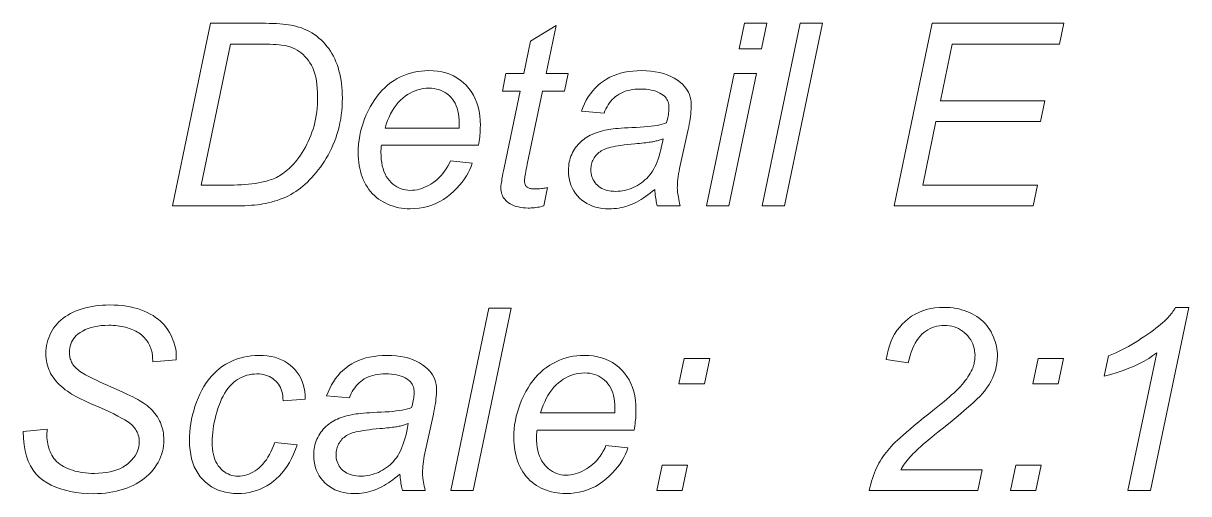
# Model space of a CAD drawing. Extents: x 0 to 297, y 0 to 420.
# Drawn here: x 220.44 to 246.03, y 246.85 to 257.17 of the extents above; entities that cross this region are included whole.
import ezdxf

# ---------------------------------------------------------------- set-up
doc = ezdxf.new("R2010")
doc.units = 0

msp = doc.modelspace()

# ---------------------------------------------------------------- linework, layer by layer
at = {"color": 7, "lineweight": 13}
for points in [[(223.719, 253.166), (224.554, 257.166), (225.76, 257.166), (225.845, 257.165), (225.925, 257.163), (226.002, 257.16), (226.074, 257.155), (226.143, 257.15), (226.207, 257.143), (226.267, 257.135), (226.323, 257.125), (226.375, 257.115), (226.423, 257.103), (226.488, 257.085), (226.55, 257.064), (226.611, 257.04), (226.67, 257.014), (226.727, 256.985), (226.782, 256.954), (226.835, 256.92), (226.886, 256.883), (226.935, 256.843), (226.982, 256.801), (227.028, 256.757), (227.071, 256.71), (227.111, 256.661), (227.15, 256.611), (227.186, 256.557), (227.219, 256.502), (227.251, 256.445), (227.28, 256.385), (227.307, 256.324), (227.332, 256.26), (227.354, 256.194), (227.374, 256.127), (227.391, 256.058), (227.407, 255.987), (227.42, 255.915), (227.43, 255.842), (227.438, 255.766), (227.444, 255.69), (227.448, 255.611), (227.449, 255.531), (227.448, 255.435), (227.443, 255.341), (227.436, 255.249), (227.426, 255.159), (227.412, 255.07), (227.396, 254.983), (227.377, 254.897), (227.356, 254.813), (227.331, 254.731), (227.303, 254.651), (227.273, 254.573), (227.241, 254.496), (227.207, 254.422), (227.172, 254.349), (227.135, 254.278), (227.095, 254.209), (227.055, 254.142), (227.012, 254.077), (226.967, 254.014), (226.921, 253.953), (226.874, 253.894), (226.826, 253.837), (226.777, 253.784), (226.729, 253.732), (226.68, 253.684), (226.63, 253.638), (226.58, 253.595), (226.529, 253.554), (226.478, 253.516), (226.427, 253.481), (226.375, 253.447), (226.32, 253.416), (226.264, 253.386), (226.206, 253.358), (226.146, 253.332), (226.084, 253.308), (226.02, 253.285), (225.954, 253.265), (225.887, 253.246), (225.817, 253.228), (225.763, 253.216), (225.705, 253.206), (225.646, 253.196), (225.584, 253.188), (225.519, 253.181), (225.452, 253.176), (225.383, 253.171), (225.311, 253.168), (225.237, 253.166), (225.16, 253.166)], [(231.954, 253.567), (231.872, 253.163), (231.837, 253.154), (231.801, 253.146), (231.766, 253.139), (231.732, 253.133), (231.697, 253.128), (231.663, 253.124), (231.629, 253.121), (231.595, 253.118), (231.561, 253.117), (231.528, 253.116), (231.47, 253.118), (231.415, 253.122), (231.362, 253.129), (231.312, 253.14), (231.263, 253.153), (231.218, 253.168), (231.174, 253.187), (231.133, 253.209), (231.095, 253.234), (231.059, 253.261), (231.034, 253.284), (231.012, 253.308), (230.992, 253.334), (230.975, 253.361), (230.961, 253.39), (230.949, 253.42), (230.94, 253.453), (230.933, 253.486), (230.929, 253.522), (230.928, 253.558), (230.929, 253.58), (230.931, 253.607), (230.934, 253.638), (230.939, 253.675), (230.946, 253.716), (230.953, 253.762), (230.963, 253.814), (230.973, 253.87), (230.985, 253.931), (230.999, 253.998), (231.351, 255.681), (230.961, 255.681), (231.04, 256.063), (231.43, 256.063), (231.58, 256.775), (232.145, 257.116), (231.924, 256.063), (232.409, 256.063), (232.328, 255.681), (231.845, 255.681), (231.509, 254.08), (231.497, 254.021), (231.486, 253.967), (231.477, 253.918), (231.469, 253.874), (231.462, 253.835), (231.456, 253.801), (231.452, 253.772), (231.449, 253.748), (231.447, 253.728), (231.446, 253.714), (231.447, 253.697), (231.448, 253.681), (231.451, 253.665), (231.454, 253.651), (231.459, 253.637), (231.464, 253.624), (231.471, 253.612), (231.479, 253.6), (231.487, 253.59), (231.497, 253.58), (231.507, 253.571), (231.519, 253.564), (231.533, 253.557), (231.547, 253.551), (231.563, 253.545), (231.58, 253.541), (231.599, 253.538), (231.619, 253.536), (231.64, 253.534), (231.662, 253.534), (231.694, 253.534), (231.726, 253.535), (231.757, 253.537), (231.787, 253.539), (231.817, 253.542), (231.845, 253.546), (231.874, 253.55), (231.901, 253.555), (231.928, 253.56)], [(236.161, 256.606), (236.278, 257.166), (236.77, 257.166), (236.652, 256.606)], [(236.663, 253.166), (237.498, 257.166), (237.992, 257.166), (237.157, 253.166)], [(239.561, 253.166), (240.398, 257.166), (243.285, 257.166), (243.19, 256.71), (240.838, 256.71), (240.576, 255.466), (242.868, 255.466), (242.772, 255.01), (240.48, 255.01), (240.191, 253.618), (242.71, 253.618), (242.614, 253.166)], [(224.349, 253.618), (224.982, 253.618), (225.067, 253.619), (225.15, 253.622), (225.231, 253.626), (225.31, 253.631), (225.387, 253.638), (225.462, 253.647), (225.535, 253.657), (225.607, 253.669), (225.676, 253.683), (225.744, 253.698), (225.785, 253.708), (225.824, 253.719), (225.863, 253.731), (225.9, 253.744), (225.936, 253.758), (225.971, 253.773), (226.005, 253.789), (226.037, 253.806), (226.068, 253.824), (226.098, 253.842), (226.137, 253.868), (226.174, 253.894), (226.211, 253.923), (226.248, 253.953), (226.283, 253.985), (226.318, 254.018), (226.352, 254.053), (226.386, 254.089), (226.418, 254.127), (226.45, 254.167), (226.491, 254.221), (226.53, 254.277), (226.567, 254.334), (226.603, 254.393), (226.637, 254.453), (226.669, 254.515), (226.7, 254.578), (226.729, 254.643), (226.756, 254.709), (226.782, 254.777), (226.805, 254.846), (226.827, 254.917), (226.845, 254.991), (226.861, 255.066), (226.875, 255.143), (226.886, 255.222), (226.895, 255.302), (226.901, 255.385), (226.905, 255.469), (226.906, 255.556), (226.904, 255.651), (226.899, 255.741), (226.891, 255.827), (226.879, 255.908), (226.864, 255.985), (226.845, 256.057), (226.823, 256.125), (226.798, 256.189), (226.769, 256.248), (226.737, 256.302), (226.702, 256.352), (226.665, 256.399), (226.627, 256.442), (226.587, 256.482), (226.544, 256.519), (226.5, 256.551), (226.455, 256.581), (226.407, 256.606), (226.357, 256.628), (226.306, 256.647), (226.265, 256.659), (226.22, 256.67), (226.17, 256.679), (226.116, 256.687), (226.058, 256.694), (225.996, 256.7), (225.929, 256.704), (225.858, 256.707), (225.782, 256.709), (225.703, 256.71), (224.996, 256.71)], [(229.82, 254.151), (230.3, 254.101), (230.277, 254.03), (230.248, 253.96), (230.214, 253.89), (230.174, 253.821), (230.129, 253.753), (230.079, 253.685), (230.023, 253.618), (229.962, 253.552), (229.896, 253.487), (229.824, 253.422), (229.748, 253.361), (229.669, 253.306), (229.588, 253.258), (229.503, 253.216), (229.416, 253.181), (229.326, 253.152), (229.233, 253.129), (229.137, 253.113), (229.038, 253.103), (228.936, 253.1), (228.872, 253.102), (228.809, 253.106), (228.748, 253.113), (228.687, 253.124), (228.627, 253.137), (228.569, 253.154), (228.511, 253.173), (228.455, 253.195), (228.4, 253.22), (228.345, 253.249), (228.293, 253.28), (228.243, 253.314), (228.196, 253.35), (228.151, 253.389), (228.109, 253.431), (228.069, 253.476), (228.032, 253.523), (227.997, 253.573), (227.965, 253.626), (227.936, 253.681), (227.909, 253.739), (227.885, 253.798), (227.864, 253.859), (227.846, 253.921), (227.831, 253.985), (227.818, 254.05), (227.808, 254.117), (227.801, 254.186), (227.797, 254.256), (227.795, 254.328), (227.798, 254.423), (227.804, 254.517), (227.815, 254.61), (227.831, 254.703), (227.85, 254.795), (227.875, 254.887), (227.903, 254.979), (227.936, 255.069), (227.973, 255.159), (228.015, 255.249), (228.06, 255.336), (228.108, 255.418), (228.159, 255.496), (228.212, 255.569), (228.267, 255.638), (228.325, 255.702), (228.386, 255.761), (228.45, 255.816), (228.515, 255.866), (228.584, 255.912), (228.654, 255.953), (228.726, 255.99), (228.799, 256.022), (228.873, 256.051), (228.948, 256.074), (229.024, 256.094), (229.101, 256.109), (229.18, 256.12), (229.259, 256.127), (229.34, 256.129), (229.441, 256.125), (229.539, 256.116), (229.632, 256.1), (229.721, 256.077), (229.806, 256.048), (229.887, 256.013), (229.963, 255.971), (230.036, 255.923), (230.104, 255.868), (230.168, 255.807), (230.227, 255.74), (230.279, 255.669), (230.326, 255.592), (230.366, 255.512), (230.4, 255.426), (230.428, 255.336), (230.45, 255.241), (230.465, 255.141), (230.475, 255.037), (230.478, 254.928), (230.477, 254.885), (230.476, 254.843), (230.474, 254.799), (230.471, 254.756), (230.468, 254.713), (230.464, 254.669), (230.459, 254.625), (230.453, 254.581), (230.447, 254.536), (230.439, 254.492), (228.306, 254.492), (228.304, 254.475), (228.302, 254.458), (228.3, 254.442), (228.299, 254.427), (228.298, 254.411), (228.297, 254.396), (228.296, 254.381), (228.295, 254.367), (228.295, 254.353), (228.295, 254.339), (228.297, 254.259), (228.302, 254.184), (228.312, 254.112), (228.325, 254.044), (228.342, 253.98), (228.362, 253.92), (228.386, 253.864), (228.414, 253.811), (228.446, 253.763), (228.482, 253.718), (228.52, 253.677), (228.56, 253.641), (228.601, 253.609), (228.645, 253.581), (228.689, 253.557), (228.736, 253.538), (228.784, 253.523), (228.834, 253.512), (228.886, 253.506), (228.939, 253.504), (228.989, 253.506), (229.04, 253.511), (229.09, 253.519), (229.14, 253.53), (229.19, 253.545), (229.24, 253.564), (229.29, 253.585), (229.339, 253.61), (229.389, 253.639), (229.438, 253.67), (229.486, 253.705), (229.532, 253.743), (229.576, 253.783), (229.617, 253.827), (229.656, 253.874), (229.693, 253.923), (229.728, 253.976), (229.761, 254.031), (229.792, 254.089)], [(234.306, 253.526), (234.255, 253.483), (234.204, 253.442), (234.154, 253.404), (234.104, 253.368), (234.054, 253.334), (234.005, 253.303), (233.956, 253.274), (233.908, 253.248), (233.86, 253.224), (233.812, 253.202), (233.764, 253.183), (233.716, 253.166), (233.666, 253.15), (233.617, 253.137), (233.566, 253.126), (233.515, 253.116), (233.463, 253.109), (233.411, 253.104), (233.358, 253.101), (233.304, 253.1), (233.226, 253.102), (233.15, 253.109), (233.078, 253.121), (233.008, 253.138), (232.942, 253.159), (232.879, 253.185), (232.819, 253.216), (232.762, 253.251), (232.708, 253.291), (232.658, 253.336), (232.611, 253.385), (232.569, 253.436), (232.532, 253.49), (232.501, 253.546), (232.474, 253.605), (232.451, 253.667), (232.434, 253.731), (232.422, 253.798), (232.415, 253.868), (232.412, 253.94), (232.413, 253.988), (232.417, 254.035), (232.422, 254.081), (232.43, 254.126), (232.44, 254.169), (232.452, 254.212), (232.466, 254.253), (232.483, 254.293), (232.502, 254.332), (232.523, 254.37), (232.545, 254.407), (232.57, 254.442), (232.595, 254.476), (232.623, 254.508), (232.651, 254.539), (232.681, 254.568), (232.713, 254.596), (232.746, 254.622), (232.78, 254.647), (232.816, 254.67), (232.853, 254.692), (232.892, 254.713), (232.933, 254.732), (232.975, 254.751), (233.019, 254.768), (233.065, 254.783), (233.112, 254.797), (233.161, 254.81), (233.211, 254.822), (233.263, 254.833), (233.3, 254.839), (233.342, 254.845), (233.39, 254.851), (233.444, 254.857), (233.505, 254.862), (233.571, 254.867), (233.643, 254.872), (233.721, 254.876), (233.805, 254.881), (233.895, 254.884), (233.985, 254.889), (234.071, 254.895), (234.151, 254.901), (234.225, 254.909), (234.294, 254.919), (234.359, 254.929), (234.417, 254.941), (234.471, 254.953), (234.519, 254.967), (234.562, 254.983), (234.573, 255.022), (234.583, 255.061), (234.591, 255.098), (234.599, 255.133), (234.605, 255.168), (234.61, 255.2), (234.614, 255.232), (234.617, 255.262), (234.619, 255.291), (234.619, 255.318), (234.618, 255.352), (234.614, 255.384), (234.608, 255.415), (234.599, 255.444), (234.588, 255.472), (234.574, 255.498), (234.558, 255.523), (234.539, 255.546), (234.518, 255.568), (234.494, 255.588), (234.458, 255.614), (234.419, 255.638), (234.377, 255.658), (234.331, 255.676), (234.283, 255.691), (234.231, 255.703), (234.176, 255.713), (234.118, 255.719), (234.056, 255.724), (233.992, 255.725), (233.931, 255.723), (233.872, 255.719), (233.816, 255.712), (233.761, 255.703), (233.709, 255.69), (233.659, 255.675), (233.612, 255.657), (233.567, 255.637), (233.524, 255.613), (233.483, 255.587), (233.445, 255.558), (233.408, 255.527), (233.374, 255.494), (233.342, 255.458), (233.312, 255.42), (233.284, 255.38), (233.259, 255.337), (233.236, 255.292), (233.214, 255.245), (233.195, 255.196), (232.696, 255.239), (232.728, 255.323), (232.764, 255.404), (232.804, 255.48), (232.847, 255.552), (232.893, 255.62), (232.944, 255.684), (232.997, 255.744), (233.055, 255.8), (233.116, 255.852), (233.18, 255.899), (233.248, 255.943), (233.32, 255.982), (233.395, 256.016), (233.473, 256.046), (233.555, 256.071), (233.64, 256.092), (233.729, 256.108), (233.822, 256.12), (233.917, 256.126), (234.016, 256.129), (234.122, 256.126), (234.223, 256.118), (234.319, 256.106), (234.411, 256.088), (234.498, 256.065), (234.581, 256.036), (234.659, 256.003), (234.733, 255.965), (234.803, 255.921), (234.868, 255.872), (234.913, 255.833), (234.954, 255.791), (234.99, 255.747), (235.021, 255.701), (235.048, 255.653), (235.069, 255.602), (235.086, 255.549), (235.098, 255.493), (235.105, 255.436), (235.108, 255.376), (235.107, 255.329), (235.105, 255.28), (235.102, 255.23), (235.097, 255.178), (235.091, 255.125), (235.083, 255.071), (235.074, 255.015), (235.064, 254.957), (235.053, 254.898), (235.04, 254.838), (234.879, 254.118), (234.864, 254.05), (234.851, 253.985), (234.84, 253.923), (234.83, 253.863), (234.821, 253.806), (234.815, 253.751), (234.809, 253.699), (234.805, 253.65), (234.803, 253.603), (234.802, 253.558), (234.803, 253.53), (234.805, 253.499), (234.808, 253.466), (234.812, 253.43), (234.817, 253.392), (234.824, 253.352), (234.832, 253.309), (234.841, 253.263), (234.851, 253.216), (234.862, 253.166), (234.363, 253.166), (234.355, 253.195), (234.348, 253.225), (234.341, 253.258), (234.334, 253.291), (234.328, 253.327), (234.323, 253.363), (234.318, 253.402), (234.313, 253.441), (234.309, 253.483)], [(235.441, 253.166), (236.047, 256.063), (236.54, 256.063), (235.935, 253.166)], [(228.385, 254.868), (230.011, 254.868), (230.012, 254.883), (230.012, 254.897), (230.012, 254.91), (230.013, 254.922), (230.013, 254.934), (230.013, 254.944), (230.014, 254.954), (230.014, 254.962), (230.014, 254.97), (230.014, 254.977), (230.012, 255.05), (230.006, 255.119), (229.997, 255.184), (229.984, 255.246), (229.967, 255.305), (229.947, 255.36), (229.923, 255.412), (229.895, 255.46), (229.863, 255.505), (229.828, 255.546), (229.79, 255.584), (229.75, 255.617), (229.707, 255.647), (229.663, 255.673), (229.616, 255.695), (229.567, 255.712), (229.516, 255.726), (229.463, 255.736), (229.408, 255.742), (229.351, 255.744), (229.288, 255.742), (229.226, 255.735), (229.166, 255.724), (229.106, 255.709), (229.048, 255.689), (228.991, 255.665), (228.935, 255.637), (228.88, 255.604), (228.826, 255.567), (228.774, 255.526), (228.723, 255.48), (228.675, 255.43), (228.629, 255.375), (228.586, 255.316), (228.546, 255.252), (228.509, 255.184), (228.474, 255.112), (228.441, 255.035), (228.412, 254.954)], [(234.489, 254.633), (234.468, 254.625), (234.446, 254.618), (234.425, 254.611), (234.403, 254.604), (234.381, 254.597), (234.359, 254.591), (234.336, 254.586), (234.313, 254.58), (234.29, 254.575), (234.266, 254.571), (234.241, 254.566), (234.212, 254.562), (234.181, 254.557), (234.146, 254.553), (234.108, 254.548), (234.066, 254.544), (234.022, 254.539), (233.974, 254.534), (233.923, 254.529), (233.869, 254.524), (233.785, 254.516), (233.707, 254.508), (233.633, 254.5), (233.565, 254.49), (233.501, 254.481), (233.443, 254.471), (233.39, 254.461), (233.342, 254.45), (233.299, 254.439), (233.261, 254.427), (233.226, 254.415), (233.193, 254.401), (233.162, 254.386), (233.133, 254.369), (233.105, 254.351), (233.079, 254.332), (233.055, 254.311), (233.033, 254.289), (233.012, 254.266), (232.993, 254.241), (232.976, 254.215), (232.961, 254.188), (232.947, 254.161), (232.936, 254.134), (232.926, 254.105), (232.918, 254.077), (232.911, 254.048), (232.907, 254.018), (232.904, 253.988), (232.903, 253.957), (232.905, 253.916), (232.909, 253.877), (232.916, 253.839), (232.926, 253.803), (232.939, 253.768), (232.955, 253.734), (232.973, 253.703), (232.995, 253.672), (233.019, 253.643), (233.047, 253.616), (233.076, 253.59), (233.109, 253.568), (233.143, 253.548), (233.181, 253.53), (233.22, 253.515), (233.262, 253.503), (233.307, 253.494), (233.353, 253.487), (233.403, 253.483), (233.454, 253.482), (233.503, 253.483), (233.552, 253.487), (233.6, 253.494), (233.648, 253.503), (233.695, 253.514), (233.742, 253.529), (233.789, 253.546), (233.835, 253.565), (233.881, 253.587), (233.926, 253.612), (233.971, 253.639), (234.013, 253.668), (234.054, 253.699), (234.092, 253.732), (234.129, 253.767), (234.164, 253.804), (234.197, 253.843), (234.228, 253.884), (234.257, 253.928), (234.284, 253.973), (234.31, 254.022), (234.334, 254.074), (234.357, 254.13), (234.38, 254.19), (234.401, 254.254), (234.42, 254.322), (234.439, 254.394), (234.457, 254.47), (234.473, 254.55)], [(220.445, 248.216), (220.969, 248.265), (220.963, 248.126), (220.964, 248.08), (220.968, 248.035), (220.973, 247.99), (220.98, 247.947), (220.99, 247.904), (221.002, 247.862), (221.015, 247.821), (221.031, 247.78), (221.049, 247.741), (221.07, 247.702), (221.092, 247.664), (221.118, 247.628), (221.146, 247.594), (221.177, 247.562), (221.211, 247.531), (221.247, 247.502), (221.287, 247.475), (221.329, 247.45), (221.374, 247.426), (221.422, 247.404), (221.472, 247.384), (221.524, 247.366), (221.577, 247.351), (221.633, 247.337), (221.69, 247.325), (221.75, 247.316), (221.811, 247.309), (221.874, 247.303), (221.939, 247.3), (222.006, 247.299), (222.099, 247.301), (222.189, 247.308), (222.273, 247.318), (222.353, 247.333), (222.429, 247.352), (222.5, 247.375), (222.566, 247.402), (222.628, 247.434), (222.685, 247.469), (222.738, 247.509), (222.786, 247.552), (222.829, 247.596), (222.867, 247.641), (222.9, 247.687), (222.927, 247.734), (222.95, 247.783), (222.968, 247.833), (222.98, 247.884), (222.988, 247.936), (222.991, 247.99), (222.989, 248.027), (222.985, 248.064), (222.979, 248.1), (222.969, 248.135), (222.957, 248.17), (222.942, 248.204), (222.925, 248.237), (222.905, 248.27), (222.882, 248.302), (222.857, 248.333), (222.825, 248.365), (222.783, 248.399), (222.733, 248.435), (222.672, 248.473), (222.602, 248.513), (222.523, 248.556), (222.435, 248.601), (222.337, 248.648), (222.229, 248.697), (222.112, 248.748), (222.021, 248.788), (221.935, 248.826), (221.856, 248.862), (221.782, 248.896), (221.715, 248.929), (221.654, 248.959), (221.598, 248.988), (221.549, 249.014), (221.505, 249.039), (221.468, 249.062), (221.415, 249.098), (221.366, 249.134), (221.319, 249.171), (221.275, 249.209), (221.233, 249.247), (221.195, 249.286), (221.159, 249.326), (221.127, 249.366), (221.097, 249.406), (221.07, 249.448), (221.045, 249.49), (221.024, 249.534), (221.004, 249.578), (220.988, 249.624), (220.974, 249.671), (220.962, 249.72), (220.953, 249.769), (220.947, 249.819), (220.943, 249.871), (220.941, 249.924), (220.943, 249.985), (220.948, 250.045), (220.957, 250.104), (220.969, 250.161), (220.984, 250.217), (221.002, 250.272), (221.024, 250.326), (221.05, 250.379), (221.078, 250.43), (221.111, 250.481), (221.146, 250.529), (221.185, 250.575), (221.226, 250.619), (221.271, 250.661), (221.319, 250.7), (221.37, 250.736), (221.424, 250.771), (221.482, 250.803), (221.542, 250.833), (221.606, 250.86), (221.672, 250.885), (221.74, 250.907), (221.809, 250.927), (221.88, 250.944), (221.953, 250.958), (222.027, 250.97), (222.103, 250.979), (222.181, 250.986), (222.26, 250.99), (222.341, 250.991), (222.437, 250.989), (222.53, 250.984), (222.62, 250.976), (222.707, 250.965), (222.791, 250.95), (222.872, 250.932), (222.95, 250.911), (223.025, 250.886), (223.097, 250.858), (223.165, 250.827), (223.23, 250.793), (223.292, 250.757), (223.35, 250.719), (223.404, 250.679), (223.455, 250.636), (223.502, 250.591), (223.545, 250.545), (223.584, 250.495), (223.62, 250.444), (223.652, 250.391), (223.681, 250.336), (223.707, 250.282), (223.729, 250.229), (223.749, 250.176), (223.766, 250.124), (223.779, 250.072), (223.79, 250.021), (223.798, 249.97), (223.802, 249.919), (223.804, 249.869), (223.804, 249.864), (223.804, 249.858), (223.803, 249.852), (223.803, 249.845), (223.803, 249.837), (223.803, 249.828), (223.802, 249.819), (223.802, 249.809), (223.801, 249.799), (223.801, 249.788), (223.285, 249.747), (223.285, 249.78), (223.284, 249.811), (223.283, 249.842), (223.28, 249.87), (223.278, 249.897), (223.274, 249.923), (223.271, 249.947), (223.266, 249.97), (223.261, 249.992), (223.255, 250.011), (223.244, 250.044), (223.231, 250.076), (223.217, 250.107), (223.202, 250.136), (223.186, 250.165), (223.168, 250.192), (223.149, 250.219), (223.13, 250.244), (223.108, 250.269), (223.086, 250.292), (223.062, 250.315), (223.037, 250.336), (223.01, 250.357), (222.981, 250.377), (222.95, 250.396), (222.918, 250.414), (222.884, 250.431), (222.848, 250.447), (222.81, 250.462), (222.771, 250.477), (222.73, 250.49), (222.689, 250.502), (222.646, 250.512), (222.603, 250.521), (222.558, 250.529), (222.513, 250.535), (222.467, 250.54), (222.419, 250.543), (222.371, 250.545), (222.322, 250.546), (222.237, 250.544), (222.155, 250.538), (222.078, 250.528), (222.004, 250.515), (221.934, 250.497), (221.868, 250.475), (221.806, 250.45), (221.748, 250.42), (221.693, 250.387), (221.643, 250.35), (221.607, 250.319), (221.576, 250.286), (221.548, 250.251), (221.524, 250.214), (221.504, 250.175), (221.487, 250.134), (221.474, 250.091), (221.465, 250.047), (221.459, 250), (221.457, 249.951), (221.458, 249.922), (221.46, 249.894), (221.464, 249.866), (221.469, 249.838), (221.476, 249.812), (221.485, 249.786), (221.495, 249.76), (221.506, 249.736), (221.519, 249.712), (221.534, 249.688), (221.55, 249.665), (221.569, 249.642), (221.59, 249.619), (221.614, 249.596), (221.641, 249.573), (221.669, 249.55), (221.701, 249.528), (221.734, 249.505), (221.771, 249.483), (221.809, 249.46), (221.841, 249.443), (221.882, 249.422), (221.929, 249.399), (221.985, 249.372), (222.049, 249.342), (222.12, 249.309), (222.199, 249.273), (222.286, 249.234), (222.381, 249.192), (222.483, 249.146), (222.567, 249.109), (222.645, 249.073), (222.718, 249.039), (222.785, 249.007), (222.847, 248.976), (222.904, 248.947), (222.956, 248.919), (223.002, 248.893), (223.042, 248.869), (223.078, 248.846), (223.121, 248.817), (223.161, 248.786), (223.2, 248.754), (223.236, 248.721), (223.271, 248.686), (223.303, 248.651), (223.334, 248.614), (223.363, 248.576), (223.389, 248.536), (223.413, 248.496), (223.436, 248.454), (223.456, 248.411), (223.473, 248.367), (223.489, 248.322), (223.501, 248.276), (223.512, 248.228), (223.52, 248.18), (223.526, 248.13), (223.53, 248.08), (223.531, 248.028), (223.529, 247.963), (223.523, 247.9), (223.513, 247.837), (223.499, 247.776), (223.481, 247.716), (223.46, 247.656), (223.434, 247.598), (223.404, 247.541), (223.371, 247.484), (223.333, 247.429), (223.292, 247.375), (223.248, 247.324), (223.201, 247.275), (223.151, 247.229), (223.097, 247.186), (223.041, 247.144), (222.982, 247.106), (222.92, 247.07), (222.854, 247.036), (222.786, 247.005), (222.715, 246.976), (222.642, 246.951), (222.567, 246.928), (222.49, 246.908), (222.411, 246.892), (222.331, 246.878), (222.248, 246.868), (222.163, 246.86), (222.076, 246.856), (221.986, 246.854), (221.853, 246.857), (221.725, 246.866), (221.601, 246.881), (221.483, 246.902), (221.37, 246.928), (221.261, 246.961), (221.158, 247), (221.059, 247.044), (220.966, 247.094), (220.877, 247.151), (220.796, 247.214), (220.723, 247.288), (220.658, 247.371), (220.602, 247.463), (220.554, 247.565), (220.515, 247.676), (220.485, 247.797), (220.463, 247.927), (220.45, 248.067)], [(229.828, 246.923), (230.663, 250.923), (231.157, 250.923), (230.322, 246.923)], [(239.015, 246.923), (239.031, 246.993), (239.048, 247.061), (239.066, 247.127), (239.086, 247.19), (239.106, 247.251), (239.128, 247.31), (239.151, 247.366), (239.175, 247.42), (239.2, 247.472), (239.227, 247.522), (239.254, 247.57), (239.284, 247.617), (239.316, 247.664), (239.349, 247.711), (239.384, 247.757), (239.421, 247.803), (239.459, 247.848), (239.499, 247.892), (239.542, 247.936), (239.585, 247.98), (239.634, 248.026), (239.691, 248.078), (239.757, 248.137), (239.831, 248.2), (239.913, 248.27), (240.003, 248.346), (240.102, 248.427), (240.209, 248.515), (240.324, 248.608), (240.448, 248.707), (240.523, 248.767), (240.593, 248.824), (240.658, 248.878), (240.718, 248.928), (240.774, 248.975), (240.824, 249.019), (240.87, 249.06), (240.91, 249.097), (240.946, 249.132), (240.977, 249.163), (241.017, 249.205), (241.054, 249.248), (241.09, 249.29), (241.123, 249.332), (241.154, 249.374), (241.182, 249.415), (241.209, 249.457), (241.233, 249.498), (241.255, 249.539), (241.274, 249.58), (241.286, 249.608), (241.297, 249.637), (241.306, 249.666), (241.315, 249.696), (241.321, 249.726), (241.327, 249.756), (241.331, 249.787), (241.335, 249.819), (241.336, 249.851), (241.337, 249.883), (241.335, 249.937), (241.329, 249.99), (241.32, 250.041), (241.306, 250.09), (241.288, 250.138), (241.267, 250.184), (241.242, 250.228), (241.212, 250.271), (241.179, 250.312), (241.142, 250.351), (241.102, 250.388), (241.06, 250.42), (241.017, 250.449), (240.972, 250.474), (240.925, 250.495), (240.876, 250.513), (240.825, 250.526), (240.773, 250.536), (240.719, 250.542), (240.663, 250.543), (240.608, 250.541), (240.554, 250.536), (240.501, 250.526), (240.45, 250.512), (240.4, 250.495), (240.351, 250.473), (240.304, 250.448), (240.259, 250.419), (240.215, 250.385), (240.172, 250.348), (240.131, 250.307), (240.093, 250.261), (240.057, 250.21), (240.023, 250.154), (239.992, 250.094), (239.963, 250.029), (239.937, 249.96), (239.913, 249.885), (239.891, 249.806), (239.872, 249.722), (239.389, 249.793), (239.406, 249.897), (239.428, 249.997), (239.456, 250.092), (239.489, 250.183), (239.528, 250.269), (239.572, 250.351), (239.621, 250.428), (239.676, 250.5), (239.737, 250.568), (239.802, 250.632), (239.872, 250.69), (239.946, 250.743), (240.023, 250.789), (240.103, 250.829), (240.187, 250.862), (240.274, 250.89), (240.364, 250.911), (240.458, 250.927), (240.555, 250.936), (240.655, 250.939), (240.723, 250.938), (240.789, 250.933), (240.854, 250.926), (240.918, 250.916), (240.98, 250.904), (241.041, 250.888), (241.101, 250.87), (241.16, 250.848), (241.217, 250.824), (241.273, 250.797), (241.327, 250.768), (241.378, 250.736), (241.427, 250.702), (241.472, 250.665), (241.515, 250.627), (241.556, 250.586), (241.593, 250.542), (241.628, 250.497), (241.66, 250.449), (241.689, 250.399), (241.716, 250.347), (241.739, 250.296), (241.76, 250.243), (241.778, 250.191), (241.793, 250.138), (241.806, 250.085), (241.816, 250.032), (241.823, 249.978), (241.827, 249.924), (241.828, 249.869), (241.825, 249.79), (241.817, 249.711), (241.803, 249.633), (241.783, 249.556), (241.757, 249.479), (241.726, 249.402), (241.689, 249.326), (241.647, 249.251), (241.598, 249.177), (241.544, 249.103), (241.503, 249.052), (241.448, 248.993), (241.379, 248.925), (241.296, 248.848), (241.201, 248.762), (241.091, 248.668), (240.968, 248.564), (240.832, 248.451), (240.682, 248.33), (240.519, 248.2), (240.447, 248.143), (240.38, 248.088), (240.316, 248.035), (240.256, 247.985), (240.2, 247.936), (240.147, 247.89), (240.098, 247.846), (240.053, 247.803), (240.012, 247.763), (239.974, 247.725), (239.939, 247.688), (239.906, 247.652), (239.875, 247.616), (239.845, 247.58), (239.818, 247.545), (239.792, 247.51), (239.767, 247.476), (239.745, 247.442), (239.724, 247.409), (239.705, 247.376), (241.495, 247.376), (241.4, 246.923)], [(244.693, 246.923), (245.326, 249.943), (245.241, 249.88), (245.149, 249.819), (245.051, 249.762), (244.945, 249.706), (244.834, 249.653), (244.715, 249.603), (244.59, 249.555), (244.458, 249.51), (244.32, 249.467), (244.175, 249.427), (244.268, 249.875), (244.341, 249.905), (244.414, 249.937), (244.488, 249.971), (244.561, 250.007), (244.633, 250.045), (244.706, 250.084), (244.779, 250.125), (244.851, 250.168), (244.923, 250.213), (244.995, 250.26), (245.065, 250.307), (245.131, 250.352), (245.194, 250.397), (245.253, 250.44), (245.309, 250.482), (245.361, 250.523), (245.409, 250.563), (245.454, 250.601), (245.496, 250.638), (245.534, 250.674), (245.555, 250.697), (245.577, 250.72), (245.598, 250.744), (245.619, 250.769), (245.64, 250.795), (245.661, 250.822), (245.681, 250.85), (245.701, 250.879), (245.721, 250.908), (245.741, 250.939), (246.027, 250.939), (245.19, 246.923)], [(225.965, 247.979), (226.459, 247.927), (226.42, 247.821), (226.378, 247.721), (226.333, 247.626), (226.285, 247.537), (226.234, 247.454), (226.179, 247.376), (226.122, 247.304), (226.061, 247.237), (225.997, 247.176), (225.931, 247.12), (225.861, 247.07), (225.79, 247.026), (225.717, 246.986), (225.642, 246.952), (225.565, 246.923), (225.486, 246.899), (225.405, 246.881), (225.322, 246.868), (225.238, 246.86), (225.152, 246.857), (225.059, 246.86), (224.97, 246.869), (224.884, 246.885), (224.803, 246.906), (224.724, 246.934), (224.649, 246.967), (224.578, 247.007), (224.511, 247.053), (224.447, 247.105), (224.386, 247.163), (224.33, 247.226), (224.281, 247.295), (224.237, 247.368), (224.198, 247.446), (224.166, 247.529), (224.14, 247.617), (224.119, 247.71), (224.105, 247.807), (224.096, 247.91), (224.093, 248.017), (224.095, 248.112), (224.1, 248.206), (224.11, 248.3), (224.123, 248.394), (224.14, 248.487), (224.161, 248.581), (224.185, 248.673), (224.213, 248.766), (224.245, 248.858), (224.281, 248.95), (224.32, 249.039), (224.363, 249.125), (224.409, 249.205), (224.458, 249.282), (224.51, 249.353), (224.566, 249.421), (224.624, 249.484), (224.686, 249.543), (224.752, 249.597), (224.82, 249.647), (224.891, 249.692), (224.964, 249.733), (225.039, 249.769), (225.116, 249.8), (225.196, 249.826), (225.277, 249.848), (225.36, 249.864), (225.445, 249.876), (225.532, 249.883), (225.621, 249.886), (225.712, 249.883), (225.8, 249.875), (225.883, 249.862), (225.963, 249.844), (226.039, 249.82), (226.111, 249.791), (226.179, 249.757), (226.243, 249.717), (226.304, 249.673), (226.36, 249.623), (226.412, 249.568), (226.459, 249.51), (226.499, 249.449), (226.535, 249.385), (226.565, 249.317), (226.589, 249.245), (226.609, 249.17), (226.622, 249.092), (226.63, 249.01), (226.633, 248.925), (226.147, 248.893), (226.145, 248.947), (226.14, 248.998), (226.132, 249.047), (226.121, 249.094), (226.106, 249.138), (226.089, 249.18), (226.068, 249.22), (226.044, 249.257), (226.018, 249.291), (225.988, 249.324), (225.955, 249.353), (225.921, 249.38), (225.885, 249.403), (225.846, 249.423), (225.806, 249.44), (225.764, 249.454), (225.719, 249.465), (225.673, 249.473), (225.625, 249.478), (225.574, 249.479), (225.516, 249.477), (225.459, 249.472), (225.403, 249.462), (225.349, 249.449), (225.297, 249.432), (225.246, 249.412), (225.197, 249.387), (225.149, 249.359), (225.103, 249.327), (225.059, 249.291), (225.016, 249.251), (224.975, 249.208), (224.936, 249.161), (224.899, 249.109), (224.864, 249.054), (224.831, 248.995), (224.799, 248.932), (224.77, 248.865), (224.742, 248.794), (224.716, 248.719), (224.693, 248.643), (224.672, 248.567), (224.653, 248.492), (224.637, 248.417), (224.623, 248.343), (224.612, 248.27), (224.603, 248.197), (224.597, 248.124), (224.593, 248.053), (224.592, 247.981), (224.594, 247.909), (224.599, 247.84), (224.607, 247.775), (224.618, 247.714), (224.633, 247.657), (224.651, 247.603), (224.672, 247.553), (224.697, 247.506), (224.725, 247.464), (224.756, 247.425), (224.789, 247.389), (224.824, 247.358), (224.861, 247.33), (224.899, 247.306), (224.939, 247.286), (224.98, 247.269), (225.023, 247.256), (225.067, 247.247), (225.112, 247.241), (225.16, 247.239), (225.208, 247.241), (225.255, 247.247), (225.302, 247.256), (225.349, 247.268), (225.395, 247.285), (225.441, 247.305), (225.486, 247.329), (225.531, 247.356), (225.575, 247.387), (225.62, 247.422), (225.662, 247.46), (225.704, 247.503), (225.743, 247.549), (225.78, 247.599), (225.816, 247.653), (225.849, 247.71), (225.881, 247.772), (225.911, 247.837), (225.939, 247.906)], [(228.712, 247.283), (228.661, 247.24), (228.61, 247.199), (228.56, 247.161), (228.51, 247.125), (228.461, 247.092), (228.411, 247.06), (228.363, 247.032), (228.314, 247.005), (228.266, 246.981), (228.218, 246.96), (228.171, 246.94), (228.122, 246.923), (228.073, 246.907), (228.023, 246.894), (227.973, 246.883), (227.922, 246.874), (227.87, 246.866), (227.818, 246.861), (227.765, 246.858), (227.711, 246.857), (227.632, 246.86), (227.557, 246.867), (227.484, 246.878), (227.415, 246.895), (227.349, 246.916), (227.286, 246.942), (227.226, 246.973), (227.169, 247.008), (227.115, 247.048), (227.064, 247.093), (227.018, 247.142), (226.976, 247.193), (226.939, 247.247), (226.907, 247.303), (226.88, 247.362), (226.858, 247.424), (226.841, 247.488), (226.829, 247.556), (226.821, 247.625), (226.819, 247.698), (226.82, 247.746), (226.823, 247.792), (226.829, 247.838), (226.836, 247.883), (226.846, 247.926), (226.858, 247.969), (226.873, 248.01), (226.889, 248.05), (226.908, 248.089), (226.929, 248.127), (226.952, 248.164), (226.976, 248.199), (227.002, 248.233), (227.029, 248.265), (227.058, 248.296), (227.088, 248.325), (227.119, 248.353), (227.152, 248.379), (227.187, 248.404), (227.223, 248.427), (227.26, 248.449), (227.299, 248.47), (227.34, 248.49), (227.382, 248.508), (227.426, 248.525), (227.471, 248.54), (227.519, 248.555), (227.567, 248.568), (227.618, 248.579), (227.67, 248.59), (227.706, 248.596), (227.749, 248.602), (227.797, 248.608), (227.851, 248.614), (227.911, 248.619), (227.977, 248.624), (228.049, 248.629), (228.128, 248.633), (228.212, 248.638), (228.302, 248.642), (228.392, 248.646), (228.477, 248.652), (228.557, 248.659), (228.632, 248.667), (228.701, 248.676), (228.765, 248.686), (228.824, 248.698), (228.877, 248.711), (228.926, 248.725), (228.969, 248.74), (228.98, 248.78), (228.989, 248.818), (228.998, 248.855), (229.005, 248.89), (229.012, 248.925), (229.017, 248.958), (229.021, 248.989), (229.024, 249.019), (229.025, 249.048), (229.026, 249.075), (229.025, 249.109), (229.021, 249.141), (229.015, 249.172), (229.006, 249.201), (228.995, 249.229), (228.981, 249.255), (228.965, 249.28), (228.946, 249.303), (228.924, 249.325), (228.901, 249.346), (228.865, 249.372), (228.825, 249.395), (228.783, 249.415), (228.738, 249.433), (228.689, 249.448), (228.637, 249.46), (228.582, 249.47), (228.524, 249.477), (228.463, 249.481), (228.398, 249.482), (228.337, 249.481), (228.279, 249.477), (228.222, 249.47), (228.168, 249.46), (228.116, 249.448), (228.066, 249.432), (228.019, 249.415), (227.973, 249.394), (227.93, 249.37), (227.89, 249.344), (227.851, 249.316), (227.815, 249.284), (227.781, 249.251), (227.749, 249.215), (227.719, 249.177), (227.691, 249.137), (227.665, 249.095), (227.642, 249.05), (227.621, 249.002), (227.602, 248.953), (227.102, 248.996), (227.135, 249.081), (227.171, 249.161), (227.21, 249.237), (227.253, 249.309), (227.3, 249.377), (227.35, 249.441), (227.404, 249.501), (227.461, 249.557), (227.522, 249.609), (227.587, 249.657), (227.655, 249.7), (227.726, 249.739), (227.801, 249.774), (227.88, 249.803), (227.962, 249.829), (228.047, 249.849), (228.136, 249.865), (228.228, 249.877), (228.324, 249.884), (228.423, 249.886), (228.528, 249.883), (228.629, 249.876), (228.725, 249.863), (228.817, 249.845), (228.905, 249.822), (228.988, 249.794), (229.066, 249.76), (229.14, 249.722), (229.209, 249.678), (229.274, 249.629), (229.32, 249.59), (229.361, 249.548), (229.397, 249.504), (229.428, 249.458), (229.454, 249.41), (229.476, 249.359), (229.493, 249.306), (229.505, 249.25), (229.512, 249.193), (229.514, 249.133), (229.514, 249.086), (229.512, 249.037), (229.508, 248.987), (229.504, 248.935), (229.497, 248.882), (229.49, 248.828), (229.481, 248.772), (229.471, 248.715), (229.459, 248.656), (229.446, 248.595), (229.285, 247.875), (229.271, 247.807), (229.258, 247.743), (229.246, 247.68), (229.236, 247.62), (229.228, 247.563), (229.221, 247.509), (229.216, 247.456), (229.212, 247.407), (229.21, 247.36), (229.209, 247.316), (229.209, 247.287), (229.211, 247.256), (229.214, 247.223), (229.218, 247.187), (229.224, 247.149), (229.23, 247.109), (229.238, 247.066), (229.247, 247.02), (229.257, 246.973), (229.269, 246.923), (228.77, 246.923), (228.762, 246.952), (228.754, 246.982), (228.747, 247.015), (228.741, 247.048), (228.735, 247.084), (228.729, 247.12), (228.724, 247.159), (228.72, 247.199), (228.716, 247.24)], [(233.236, 247.908), (233.716, 247.859), (233.693, 247.787), (233.664, 247.717), (233.63, 247.647), (233.59, 247.578), (233.545, 247.51), (233.495, 247.442), (233.44, 247.376), (233.378, 247.309), (233.312, 247.244), (233.24, 247.179), (233.164, 247.118), (233.086, 247.063), (233.004, 247.015), (232.919, 246.973), (232.832, 246.938), (232.742, 246.909), (232.649, 246.886), (232.553, 246.87), (232.454, 246.86), (232.352, 246.857), (232.288, 246.859), (232.225, 246.863), (232.164, 246.871), (232.103, 246.881), (232.043, 246.894), (231.985, 246.911), (231.927, 246.93), (231.871, 246.952), (231.816, 246.978), (231.761, 247.006), (231.709, 247.037), (231.659, 247.071), (231.612, 247.107), (231.567, 247.146), (231.525, 247.188), (231.485, 247.233), (231.448, 247.28), (231.413, 247.33), (231.382, 247.383), (231.352, 247.438), (231.325, 247.496), (231.302, 247.555), (231.28, 247.616), (231.262, 247.678), (231.247, 247.742), (231.234, 247.807), (231.224, 247.874), (231.217, 247.943), (231.213, 248.013), (231.212, 248.085), (231.214, 248.18), (231.22, 248.274), (231.231, 248.367), (231.247, 248.46), (231.266, 248.553), (231.291, 248.644), (231.319, 248.736), (231.352, 248.826), (231.389, 248.916), (231.431, 249.006), (231.476, 249.093), (231.524, 249.175), (231.575, 249.253), (231.628, 249.326), (231.683, 249.395), (231.741, 249.459), (231.802, 249.518), (231.866, 249.573), (231.932, 249.623), (232, 249.669), (232.071, 249.71), (232.142, 249.747), (232.215, 249.78), (232.289, 249.808), (232.364, 249.832), (232.44, 249.851), (232.517, 249.866), (232.596, 249.877), (232.675, 249.884), (232.756, 249.886), (232.858, 249.883), (232.955, 249.873), (233.048, 249.857), (233.137, 249.834), (233.222, 249.805), (233.303, 249.77), (233.379, 249.728), (233.452, 249.68), (233.52, 249.625), (233.584, 249.564), (233.643, 249.497), (233.696, 249.426), (233.742, 249.35), (233.782, 249.269), (233.816, 249.183), (233.844, 249.093), (233.866, 248.998), (233.881, 248.899), (233.891, 248.794), (233.894, 248.685), (233.893, 248.643), (233.892, 248.6), (233.89, 248.557), (233.888, 248.513), (233.884, 248.47), (233.88, 248.426), (233.875, 248.382), (233.869, 248.338), (233.863, 248.293), (233.856, 248.249), (231.722, 248.249), (231.72, 248.232), (231.718, 248.216), (231.716, 248.199), (231.715, 248.184), (231.714, 248.168), (231.713, 248.153), (231.712, 248.138), (231.711, 248.124), (231.711, 248.11), (231.711, 248.096), (231.713, 248.017), (231.718, 247.941), (231.728, 247.869), (231.741, 247.801), (231.758, 247.737), (231.778, 247.677), (231.802, 247.621), (231.831, 247.569), (231.862, 247.52), (231.898, 247.475), (231.936, 247.435), (231.976, 247.398), (232.017, 247.366), (232.061, 247.338), (232.106, 247.315), (232.152, 247.295), (232.2, 247.28), (232.25, 247.27), (232.302, 247.263), (232.355, 247.261), (232.406, 247.263), (232.456, 247.268), (232.506, 247.276), (232.557, 247.288), (232.607, 247.303), (232.656, 247.321), (232.706, 247.343), (232.756, 247.368), (232.805, 247.396), (232.854, 247.427), (232.902, 247.462), (232.948, 247.5), (232.992, 247.541), (233.033, 247.584), (233.072, 247.631), (233.11, 247.68), (233.144, 247.733), (233.177, 247.788), (233.208, 247.846)], [(234.838, 249.261), (234.955, 249.82), (235.512, 249.82), (235.397, 249.261)], [(242.603, 249.261), (242.72, 249.82), (243.277, 249.82), (243.162, 249.261)], [(231.801, 248.625), (233.427, 248.625), (233.428, 248.64), (233.428, 248.654), (233.429, 248.667), (233.429, 248.679), (233.429, 248.691), (233.429, 248.701), (233.43, 248.711), (233.43, 248.72), (233.43, 248.727), (233.43, 248.734), (233.428, 248.807), (233.422, 248.876), (233.413, 248.941), (233.4, 249.004), (233.383, 249.062), (233.363, 249.117), (233.339, 249.169), (233.311, 249.217), (233.28, 249.262), (233.244, 249.303), (233.206, 249.341), (233.166, 249.375), (233.123, 249.404), (233.079, 249.43), (233.032, 249.452), (232.983, 249.469), (232.932, 249.483), (232.879, 249.493), (232.824, 249.499), (232.767, 249.501), (232.704, 249.499), (232.642, 249.492), (232.582, 249.481), (232.523, 249.466), (232.464, 249.447), (232.407, 249.423), (232.351, 249.394), (232.296, 249.361), (232.242, 249.324), (232.19, 249.283), (232.139, 249.237), (232.091, 249.187), (232.045, 249.132), (232.002, 249.073), (231.962, 249.009), (231.925, 248.941), (231.89, 248.869), (231.858, 248.792), (231.828, 248.711)], [(228.895, 248.391), (228.874, 248.383), (228.853, 248.375), (228.832, 248.368), (228.81, 248.361), (228.788, 248.354), (228.765, 248.348), (228.743, 248.343), (228.72, 248.337), (228.696, 248.332), (228.673, 248.328), (228.647, 248.323), (228.619, 248.319), (228.587, 248.315), (228.552, 248.31), (228.514, 248.305), (228.473, 248.301), (228.428, 248.296), (228.381, 248.291), (228.33, 248.286), (228.276, 248.281), (228.192, 248.274), (228.113, 248.265), (228.04, 248.257), (227.971, 248.248), (227.908, 248.238), (227.85, 248.228), (227.797, 248.218), (227.748, 248.207), (227.705, 248.196), (227.667, 248.185), (227.633, 248.172), (227.6, 248.158), (227.569, 248.143), (227.539, 248.127), (227.512, 248.109), (227.486, 248.089), (227.462, 248.068), (227.439, 248.046), (227.419, 248.023), (227.4, 247.998), (227.383, 247.972), (227.367, 247.945), (227.354, 247.918), (227.342, 247.891), (227.332, 247.863), (227.324, 247.834), (227.318, 247.805), (227.313, 247.775), (227.311, 247.745), (227.31, 247.714), (227.311, 247.673), (227.316, 247.634), (227.323, 247.596), (227.333, 247.56), (227.346, 247.525), (227.361, 247.492), (227.38, 247.46), (227.401, 247.429), (227.426, 247.4), (227.453, 247.373), (227.483, 247.347), (227.515, 247.325), (227.55, 247.305), (227.587, 247.287), (227.627, 247.273), (227.669, 247.261), (227.713, 247.251), (227.76, 247.245), (227.809, 247.241), (227.861, 247.239), (227.91, 247.24), (227.958, 247.244), (228.007, 247.251), (228.054, 247.26), (228.102, 247.272), (228.149, 247.286), (228.195, 247.303), (228.242, 247.322), (228.288, 247.344), (228.333, 247.369), (228.377, 247.396), (228.42, 247.425), (228.46, 247.456), (228.499, 247.489), (228.536, 247.524), (228.57, 247.561), (228.603, 247.6), (228.634, 247.642), (228.663, 247.685), (228.69, 247.73), (228.716, 247.779), (228.741, 247.831), (228.764, 247.887), (228.786, 247.947), (228.807, 248.011), (228.827, 248.079), (228.846, 248.151), (228.863, 248.227), (228.88, 248.307)], [(234.349, 246.923), (234.467, 247.482), (235.026, 247.482), (234.906, 246.923)], [(242.115, 246.923), (242.232, 247.482), (242.791, 247.482), (242.671, 246.923)]]:
    msp.add_lwpolyline(points, close=True, dxfattribs=at)

doc.saveas('drawing.dxf')
